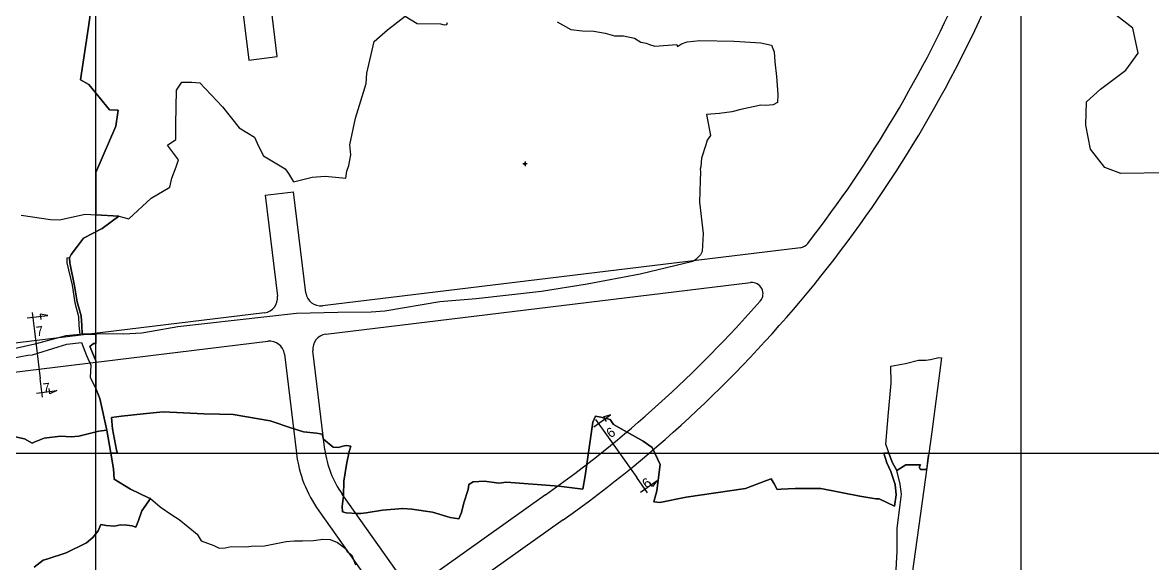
# Model space of a CAD drawing. Extents: x 547408 to 554234, y 1833375 to 1843904.
# Drawn here: x 551460 to 552071, y 1837441 to 1837733 of the extents above; entities that cross this region are included whole.
import ezdxf

# ---------------------------------------------------------------- set-up
doc = ezdxf.new("R2010")
doc.units = 0
for name, color, linetype in [('Level 1', 7, 'Continuous'), ('Level 10', 7, 'Continuous'), ('Level 11', 7, 'Continuous'), ('Level 30', 7, 'Continuous'), ('Level 52', 7, 'Continuous'), ('Level 62', 7, 'Continuous')]:
    doc.layers.add(name, color=color, linetype=linetype)

msp = doc.modelspace()

# ---------------------------------------------------------------- linework, layer by layer
at = {"layer": 'Level 1'}
for points in [[(551462.98, 1837573.04), (551474.04, 1837574.39)], [(551465.69, 1837575.92), (551466.91, 1837565.87)], [(551474.04, 1837574.39), (551469.94, 1837575.11), (551470.28, 1837572.3)], [(551466.91, 1837565.87), (551470.01, 1837540.39)], [(551471.23, 1837530.34), (551470.01, 1837540.39)], [(551467.91, 1837532.48), (551478.96, 1837533.82)], [(551478.96, 1837533.82), (551475.16, 1837532.14), (551474.82, 1837534.95)], [(551769.04, 1837514.35), (551778.12, 1837520.8)], [(551778.12, 1837520.8), (551774.17, 1837519.49), (551775.81, 1837517.18)], [(551770.05, 1837518.18), (551775.91, 1837509.92)], [(551775.91, 1837509.92), (551792.29, 1837486.87)], [(551798.15, 1837478.62), (551792.29, 1837486.87)], [(551794.21, 1837478.92), (551803.29, 1837485.37)], [(551803.29, 1837485.37), (551800.75, 1837482.07), (551799.11, 1837484.39)]]:
    msp.add_lwpolyline(points, dxfattribs=at)
at = {"layer": 'Level 10'}
for points in [[(551585.73, 1837670.62), (551587.84, 1837665.8), (551590.54, 1837660.54), (551602.25, 1837653.61), (551604.13, 1837651.04), (551606.77, 1837646.5), (551616.93, 1837649.06), (551623.97, 1837649.68), (551635.14, 1837648.49), (551635.7, 1837652.27), (551636.65, 1837655.39), (551637.75, 1837661.13), (551637.22, 1837666.48), (551640.4, 1837681), (551646.03, 1837699.69), (551646.42, 1837705.19), (551650.45, 1837722.26), (551657.62, 1837728.54), (551667.22, 1837736.01), (551673.67, 1837732.11), (551686.17, 1837731.89), (551688.26, 1837731.31), (551689.6, 1837731.55), (551689.95, 1837732.58)], [(551749.24, 1837733.02), (551756.6, 1837728.85), (551762.9, 1837728), (551769.04, 1837727.82), (551775.16, 1837726.79), (551780.3, 1837725.39), (551785.19, 1837725.4), (551790.99, 1837724.12), (551794.48, 1837722.01), (551797.36, 1837721.44), (551799.16, 1837720.64), (551802.07, 1837719.79), (551813.98, 1837720.71), (551814.3, 1837719.61), (551816.49, 1837721.01), (551819.59, 1837722.13), (551826.29, 1837722.92), (551844.85, 1837722.58), (551859.31, 1837721.65), (551865.16, 1837720.26), (551866.54, 1837716.8), (551866.94, 1837711.36), (551867.71, 1837703.48), (551868.42, 1837693.72)], [(552078.77, 1837651.38), (552053.82, 1837651.14), (552045.09, 1837654.35), (552037.5, 1837664.12), (552034.88, 1837677.22), (552035.29, 1837689.66), (552042.84, 1837696.66), (552056.47, 1837706.79), (552063.08, 1837716.07), (552060.25, 1837729.5), (552049.86, 1837737.59)], [(551459.65, 1837628.57), (551475.59, 1837626.26), (551480.49, 1837626.05), (551494.3, 1837629.1), (551512.43, 1837628.06), (551517.95, 1837626.55), (551529.86, 1837637.7), (551540.01, 1837643.66), (551541.16, 1837648.56), (551543.4, 1837654.73), (551544.73, 1837658.5), (551538.71, 1837666.28), (551543.31, 1837669.36), (551543.34, 1837677.71), (551543.62, 1837696.05), (551546.47, 1837700.28), (551551.87, 1837700.36), (551556.14, 1837699.93), (551568.41, 1837687.03), (551577.56, 1837675.72), (551585.73, 1837670.62)], [(551868.42, 1837693.72), (551868.27, 1837689.39), (551865.96, 1837688.12), (551862.02, 1837687.75), (551859.31, 1837688.03), (551848.48, 1837685.59), (551843.59, 1837684.38), (551837.04, 1837683.43), (551829.87, 1837682.96), (551832.17, 1837671.57), (551830.35, 1837669.06), (551829.62, 1837666.51), (551827.18, 1837659.33), (551826.84, 1837654.64), (551826.61, 1837653.31), (551826.71, 1837652.01), (551826.52, 1837647.01), (551826.18, 1837635.5), (551828.23, 1837618.73), (551827.67, 1837608.88), (551826.67, 1837607.21), (551824.19, 1837604.57), (551822.57, 1837603.57), (551794.08, 1837596.78), (551765.52, 1837591.31), (551740.82, 1837587.32), (551705.45, 1837583.33), (551685.95, 1837581.72), (551656.22, 1837576.74), (551648.87, 1837576.2), (551630.7, 1837576.06), (551608.39, 1837575.55), (551544.38, 1837568.2), (551530.12, 1837565.82), (551524.81, 1837564.89), (551515.21, 1837564.3), (551504.1, 1837564.44), (551492.66, 1837564.24), (551492.5, 1837569.03), (551492.08, 1837574.21), (551489.99, 1837581.72), (551488.46, 1837590.44), (551486.05, 1837602.83), (551485.82, 1837605.51), (551484.32, 1837605.4), (551484.42, 1837602.8), (551487.2, 1837590.7), (551488.64, 1837581.23), (551490.68, 1837573.77), (551490.93, 1837569.07), (551491.43, 1837564.18), (551483.85, 1837563.38), (551478.39, 1837562.02), (551467.08, 1837558.92), (551455.9, 1837556.43)], [(551455.73, 1837551.52), (551463.32, 1837553.02), (551465.89, 1837553.06), (551479.61, 1837557.46), (551484.37, 1837558.82), (551492.27, 1837559.72), (551494.98, 1837552.8), (551497.37, 1837547.52), (551497.05, 1837540.83), (551499.36, 1837536.47), (551502.24, 1837529.59), (551505.91, 1837512.48), (551509.61, 1837491.55), (551509.85, 1837485.98), (551518.82, 1837480.6), (551528.47, 1837475.96), (551529.55, 1837475.53), (551534.85, 1837471.14), (551541.06, 1837466.78), (551545.13, 1837464.31), (551554.81, 1837456.32), (551556.99, 1837452.65), (551563.77, 1837450.17), (551566.74, 1837448.78), (551569.9, 1837449.03), (551573.22, 1837449.6), (551581.42, 1837449.5), (551584.03, 1837449.83), (551591.18, 1837449.96), (551602.88, 1837452.35), (551607.4, 1837452.78), (551611.66, 1837452.69), (551617.56, 1837452.97), (551622.66, 1837453.67), (551626.56, 1837453.37), (551630.63, 1837451.86), (551634.83, 1837448.58), (551635.9, 1837446.94), (551638.31, 1837444.91), (551640.24, 1837439.8)], [(551932.29, 1837433.74), (551932.94, 1837447.11), (551932.9, 1837459.59), (551934.53, 1837472.2), (551935.39, 1837478), (551934.51, 1837483.23), (551932.8, 1837490.68), (551930.25, 1837495.18), (551926.76, 1837505), (551928.23, 1837521.98), (551929.81, 1837537.93), (551929.61, 1837547.03), (551937.5, 1837548.46), (551944.58, 1837550.25), (551948.38, 1837550.2), (551950.96, 1837550.7), (551955.41, 1837551.73), (551956.84, 1837551.46)], [(551956.84, 1837551.46), (551951.71, 1837511.52), (551938.41, 1837415.61)]]:
    msp.add_lwpolyline(points, dxfattribs=at)
at = {"layer": 'Level 11'}
for p, q in [((551731.27, 1837656.33), (551730.65, 1837656.33)), ((551731.9, 1837656.95), (551731.27, 1837656.33)), ((551731.27, 1837656.33), (551731.9, 1837655.71)), ((551731.9, 1837657.58), (551731.9, 1837656.95)), ((551732.53, 1837656.33), (551731.9, 1837656.95)), ((551731.9, 1837655.71), (551732.53, 1837656.33)), ((551731.9, 1837655.71), (551731.9, 1837655.08)), ((551733.15, 1837656.33), (551732.53, 1837656.33))]:
    msp.add_line(p, q, dxfattribs=at)
msp.add_circle((551731.9, 1837656.33), 0.15, dxfattribs=at)
at = {"layer": 'Level 30'}
for points in [[(551576.42, 1837763.43), (551582.63, 1837712.3)], [(551598.02, 1837714.17), (551591.48, 1837768.02)], [(551582.63, 1837712.3), (551598.02, 1837714.17)], [(551591.5, 1837639.29), (551606.89, 1837641.16)], [(551613.51, 1837586.61), (551606.89, 1837641.16)], [(551591.5, 1837639.29), (551598.12, 1837584.74)], [(551880.65, 1837610.99), (551622.42, 1837579.63)], [(551624.29, 1837564.25), (551853.8, 1837592.12)], [(551591.15, 1837575.84), (551324.53, 1837543.46)], [(551332.09, 1837528.76), (551593.02, 1837560.45)], [(551623.8, 1837501.89), (551617.31, 1837555.34)], [(551601.92, 1837553.47), (551608.41, 1837500.02)], [(551665.51, 1837432.26), (551633.07, 1837477.93)], [(551743.03, 1837477.51), (551676.67, 1837430.37)], [(551752.59, 1837464.05), (551176.81, 1837055.08)], [(551620.44, 1837468.96), (551652.88, 1837423.28)]]:
    msp.add_lwpolyline(points, dxfattribs=at)
for centre, radius, start, end in [((551354.33, 1838024.76), 671.25, 322.19226, 336.41583), ((551354.33, 1838024.76), 687.75, 305.38567, 336.41583), ((551879.92, 1837616.95), 6, 276.92455, 322.19226), ((551854.52, 1837586.16), 6, 318.75402, 96.92455), ((551621.45, 1837587.57), 8, 186.92455, 276.92455), ((551590.18, 1837583.78), 8, 276.92455, 6.92455), ((551354.33, 1838024.76), 671.25, 305.38567, 318.75402), ((551625.25, 1837556.3), 8, 96.92455, 186.92455), ((551593.98, 1837552.51), 8, 6.92455, 96.92455), ((551675.67, 1837508.19), 52.25, 186.92455, 215.38567), ((551675.67, 1837508.19), 67.75, 186.92455, 215.38567)]:
    msp.add_arc(centre, radius, start, end, dxfattribs=at)
at = {"layer": 'Level 52'}
for p, q in [((551491.82, 1837701.69), (551495.99, 1837730.3)), ((551510.79, 1837676.69), (551512.06, 1837685.32)), ((551500, 1837651.56), (551510.79, 1837676.69)), ((551500, 1837628.77), (551500, 1837651.56)), ((551500, 1837651.56), (551500, 1837628.77)), ((551512.43, 1837628.06), (551500, 1837628.77)), ((551500, 1837628.77), (551512.43, 1837628.06)), ((551486.05, 1837602.83), (551485.82, 1837605.51)), ((551492.66, 1837564.24), (551500, 1837564.37)), ((551500, 1837559.29), (551500, 1837564.37)), ((551500, 1837564.37), (551500, 1837559.29)), ((551500, 1837534.94), (551500, 1837549.82)), ((551500, 1837549.82), (551500, 1837534.94)), ((551508.12, 1837500), (551505.91, 1837512.48)), ((551511.73, 1837500), (551508.12, 1837500)), ((551508.12, 1837500), (551511.73, 1837500)), ((551928.54, 1837500), (551925.79, 1837500)), ((551925.79, 1837500), (551928.54, 1837500)), ((551937.6, 1837493.75), (551932.8, 1837490.68)), ((551932.8, 1837490.68), (551937.6, 1837493.75)), ((551948.91, 1837491.3), (551945.56, 1837491.28))]:
    msp.add_line(p, q, dxfattribs=at)
for points in [[(551494.53, 1837780.83), (551493.52, 1837771.66), (551493.51, 1837764.93), (551498.95, 1837764.18), (551500.58, 1837762.51), (551495.99, 1837730.3)], [(551495.99, 1837730.3), (551500.58, 1837762.51), (551498.95, 1837764.18), (551493.51, 1837764.93)], [(551495.99, 1837730.3), (551491.82, 1837701.69), (551496.19, 1837699.14), (551507.49, 1837685.42), (551512.06, 1837685.32)], [(551496.19, 1837699.14), (551491.82, 1837701.69)], [(551507.49, 1837685.42), (551496.19, 1837699.14)], [(551512.06, 1837685.32), (551510.79, 1837676.69), (551500, 1837651.56)], [(551512.06, 1837685.32), (551507.49, 1837685.42)], [(551485.82, 1837605.51), (551486.75, 1837607.31), (551490.06, 1837611.87), (551493.36, 1837616.2), (551503.53, 1837621.39), (551512.43, 1837628.06)], [(551512.43, 1837628.06), (551503.53, 1837621.39), (551493.36, 1837616.2), (551490.06, 1837611.87), (551486.75, 1837607.31), (551485.82, 1837605.51), (551486.05, 1837602.83), (551488.46, 1837590.44), (551489.99, 1837581.72), (551492.08, 1837574.21), (551492.5, 1837569.03), (551492.66, 1837564.24)], [(551492.08, 1837574.21), (551489.99, 1837581.72), (551488.46, 1837590.44), (551486.05, 1837602.83)], [(551492.5, 1837569.03), (551492.08, 1837574.21)], [(551492.66, 1837564.24), (551492.5, 1837569.03)], [(551500, 1837564.37), (551492.66, 1837564.24)], [(551500, 1837559.29), (551498.82, 1837559.26), (551496.88, 1837557.65), (551498.73, 1837553.04), (551500, 1837549.82)], [(551498.73, 1837553.04), (551496.88, 1837557.65), (551498.82, 1837559.26)], [(551498.82, 1837559.26), (551500, 1837559.29)], [(551500, 1837549.82), (551498.73, 1837553.04)], [(551505.91, 1837512.48), (551502.24, 1837529.59), (551500, 1837534.94)], [(551500, 1837534.94), (551502.24, 1837529.59), (551505.91, 1837512.48), (551508.12, 1837500)], [(551637.83, 1837503.75), (551635.36, 1837504.25), (551633.39, 1837503.89), (551631.13, 1837503.09), (551628.29, 1837503.23), (551622.95, 1837507.53), (551622.36, 1837510.24), (551619.24, 1837510.79), (551612.25, 1837511.66), (551605.99, 1837513.55), (551594.3, 1837517.52), (551574.14, 1837520.92), (551566.88, 1837521.12), (551558.3, 1837521.32), (551536.48, 1837522.29), (551525.62, 1837521.34), (551513.96, 1837520.12), (551508.41, 1837519.31)], [(551508.41, 1837519.31), (551513.96, 1837520.12), (551525.62, 1837521.34), (551536.48, 1837522.29), (551558.3, 1837521.32), (551566.88, 1837521.12), (551574.14, 1837520.92), (551594.3, 1837517.52), (551605.99, 1837513.55), (551612.25, 1837511.66), (551619.24, 1837510.79), (551622.36, 1837510.24), (551622.95, 1837507.53), (551628.29, 1837503.23), (551631.13, 1837503.09), (551633.39, 1837503.89), (551635.36, 1837504.25), (551637.83, 1837503.75)], [(551508.41, 1837519.31), (551508.95, 1837513.23), (551511.24, 1837501.71), (551511.73, 1837500)], [(551511.73, 1837500), (551511.24, 1837501.71), (551508.95, 1837513.23), (551508.41, 1837519.31)], [(551721.9, 1837484.39), (551750.26, 1837482.3), (551763.09, 1837480.59), (551764.35, 1837487.88), (551768.51, 1837516.87), (551769.97, 1837519.98), (551772.94, 1837519.46), (551777.88, 1837518.28)], [(551777.88, 1837518.28), (551772.94, 1837519.46), (551769.97, 1837519.98), (551768.51, 1837516.87), (551764.35, 1837487.88), (551763.09, 1837480.59)], [(551801.55, 1837473.84), (551803.15, 1837479.77), (551804.89, 1837493.94), (551800.52, 1837503.09), (551795.81, 1837506.47), (551779.65, 1837515.55), (551777.88, 1837518.28)], [(551777.88, 1837518.28), (551779.65, 1837515.55), (551795.81, 1837506.47), (551800.52, 1837503.09), (551804.89, 1837493.94), (551803.15, 1837479.77), (551801.55, 1837473.84), (551804.74, 1837473.44), (551818.98, 1837476.29), (551851.06, 1837481.05), (551862.3, 1837485.34), (551864.87, 1837486.2)], [(551465.69, 1837505.46), (551461.57, 1837507.74), (551455.66, 1837508.97), (551448.07, 1837509.53), (551443.22, 1837510.86)], [(551455.66, 1837508.97), (551461.57, 1837507.74)], [(551461.57, 1837507.74), (551465.69, 1837505.46)], [(551480.91, 1837509.22), (551472.13, 1837508.15), (551466.77, 1837506.01), (551465.69, 1837505.46)], [(551465.69, 1837505.46), (551466.77, 1837506.01), (551472.13, 1837508.15), (551480.91, 1837509.22)], [(551505.91, 1837512.48), (551501.68, 1837511.96), (551490.85, 1837509.22), (551486.69, 1837508.8), (551480.91, 1837509.22)], [(551480.91, 1837509.22), (551486.69, 1837508.8), (551490.85, 1837509.22), (551501.68, 1837511.96), (551505.91, 1837512.48)], [(551633.33, 1837468.43), (551633.16, 1837471.25), (551633.91, 1837477.06), (551634.08, 1837484.91), (551635.52, 1837493.88), (551636.93, 1837500.88), (551637.83, 1837503.75)], [(551637.83, 1837503.75), (551636.93, 1837500.88), (551635.52, 1837493.88), (551634.08, 1837484.91), (551633.91, 1837477.06), (551633.16, 1837471.25), (551633.33, 1837468.43), (551635.3, 1837467.91), (551641.28, 1837467.44), (551643.23, 1837467.52), (551646.02, 1837467.92), (551654.86, 1837469.35), (551665.9, 1837470.22), (551670.75, 1837469.85), (551681.9, 1837468.29), (551691.38, 1837465.34), (551696.12, 1837464.69), (551697.6, 1837467.96), (551698.82, 1837473.17), (551701.24, 1837480.47), (551701.49, 1837483.22)], [(551518.82, 1837480.6), (551509.85, 1837485.98), (551509.61, 1837491.55), (551508.12, 1837500)], [(551508.12, 1837500), (551509.61, 1837491.55), (551509.85, 1837485.98), (551518.82, 1837480.6)], [(551925.79, 1837500), (551927.3, 1837494.79), (551929.61, 1837490.24), (551931.82, 1837483.14), (551932.36, 1837477.49), (551931.47, 1837471.47)], [(551931.47, 1837471.47), (551932.36, 1837477.49), (551931.82, 1837483.14), (551929.61, 1837490.24), (551927.3, 1837494.79), (551925.79, 1837500)], [(551932.8, 1837490.68), (551930.25, 1837495.18), (551928.54, 1837500)], [(551928.54, 1837500), (551930.25, 1837495.18), (551932.8, 1837490.68)], [(551937.6, 1837493.75), (551945.54, 1837493.75), (551944.94, 1837492.49), (551945.56, 1837491.28), (551948.91, 1837491.3), (551949.96, 1837498.91)], [(551945.56, 1837491.28), (551944.94, 1837492.49), (551945.54, 1837493.75), (551937.6, 1837493.75)], [(551701.49, 1837483.22), (551701.24, 1837480.47), (551698.82, 1837473.17), (551697.6, 1837467.96), (551696.12, 1837464.69)], [(551721.9, 1837484.39), (551717.82, 1837483.8), (551710.04, 1837484.88), (551703.91, 1837484.59), (551701.49, 1837483.22)], [(551701.49, 1837483.22), (551703.91, 1837484.59), (551710.04, 1837484.88), (551717.82, 1837483.8), (551721.9, 1837484.39)], [(551763.09, 1837480.59), (551750.26, 1837482.3), (551721.9, 1837484.39)], [(551864.87, 1837486.2), (551862.3, 1837485.34), (551851.06, 1837481.05), (551818.98, 1837476.29), (551804.74, 1837473.44), (551801.55, 1837473.84)], [(551868.05, 1837480.48), (551866.44, 1837483.53), (551864.87, 1837486.2)], [(551864.87, 1837486.2), (551866.44, 1837483.53), (551868.05, 1837480.48), (551870.3, 1837480.65), (551877.84, 1837481), (551891.73, 1837480.94)], [(551529.55, 1837475.53), (551528.47, 1837475.96), (551518.82, 1837480.6)], [(551518.82, 1837480.6), (551528.47, 1837475.96), (551529.55, 1837475.53)], [(551891.73, 1837480.94), (551877.84, 1837481), (551870.3, 1837480.65), (551868.05, 1837480.48)], [(551921.4, 1837475.34), (551912.71, 1837476.89), (551891.73, 1837480.94)], [(551891.73, 1837480.94), (551912.71, 1837476.89), (551921.4, 1837475.34)], [(551466.71, 1837438.53), (551471.63, 1837442.24), (551473.61, 1837442.78), (551483.96, 1837446.17), (551495.06, 1837451.72), (551498.42, 1837454.57), (551501.26, 1837458.13), (551502.66, 1837461.6), (551505.64, 1837461), (551510.19, 1837460.68), (551513.36, 1837461.43), (551516.82, 1837461.13), (551519.59, 1837460.91), (551521.73, 1837460.06), (551523.17, 1837463.71), (551524.93, 1837468.86), (551529.55, 1837475.53)], [(551529.55, 1837475.53), (551524.93, 1837468.86), (551523.17, 1837463.71), (551521.73, 1837460.06), (551519.59, 1837460.91), (551516.82, 1837461.13), (551513.36, 1837461.43), (551510.19, 1837460.68), (551505.64, 1837461), (551502.66, 1837461.6), (551501.26, 1837458.13), (551498.42, 1837454.57), (551495.06, 1837451.72), (551483.96, 1837446.17), (551473.61, 1837442.78), (551471.63, 1837442.24), (551466.71, 1837438.53)], [(551696.12, 1837464.69), (551691.38, 1837465.34), (551681.9, 1837468.29), (551670.75, 1837469.85), (551665.9, 1837470.22), (551654.86, 1837469.35), (551646.02, 1837467.92), (551643.23, 1837467.52)], [(551931.47, 1837471.47), (551923.26, 1837475.47), (551921.4, 1837475.34)], [(551921.4, 1837475.34), (551923.26, 1837475.47), (551931.47, 1837471.47)], [(551643.23, 1837467.52), (551641.28, 1837467.44), (551635.3, 1837467.91), (551633.33, 1837468.43)]]:
    msp.add_lwpolyline(points, dxfattribs=at)
at = {"layer": 'Level 62'}
for p, q in [((551500, 1835000), (551500, 1841000)), ((552000, 1835000), (552000, 1840500)), ((549500, 1837500), (552500, 1837500))]:
    msp.add_line(p, q, dxfattribs=at)

# ---------------------------------------------------------------- texts
at = {"layer": 'Level 1'}
for s, rotation, p in [('7', 6.92455, (551468.04, 1837563.12)), ('7', 6.92455, (551471.75, 1837532.49)), ('6', 35.38567, (551778.15, 1837507.99)), ('6', 35.38567, (551797.52, 1837480.72))]:
    msp.add_text(s, height=5.21, rotation=rotation, dxfattribs=at).set_placement(p)

doc.saveas('drawing.dxf')
